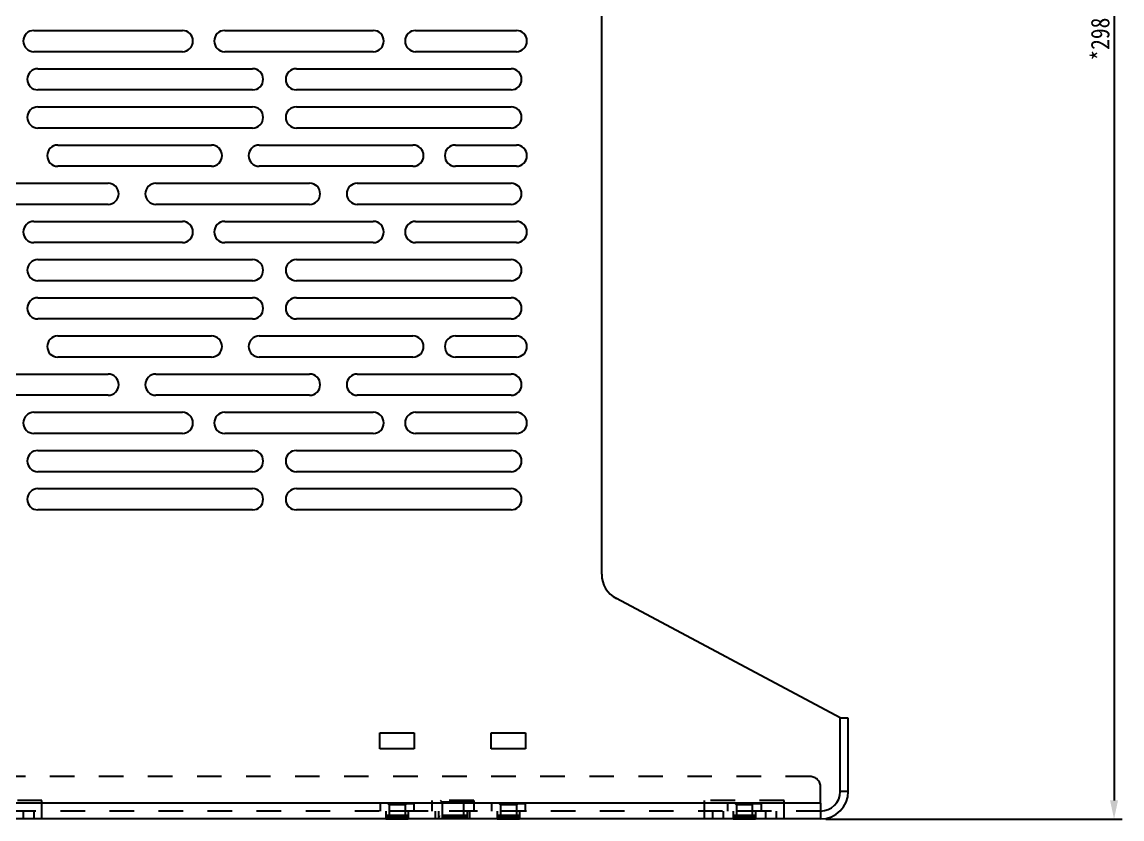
# Model space of a CAD drawing. Header units: millimetres. Extents: x -177 to 18421, y -5017 to 3255.
# Drawn here: x 14487.8 to 14695.2, y 1713.5 to 1863.8 of the extents above; entities that cross this region are included whole.
import ezdxf

# ---------------------------------------------------------------- set-up
doc = ezdxf.new("R2010")
doc.units = ezdxf.units.MM
doc.header["$LTSCALE"] = 46.255
doc.header["$PDMODE"] = 3
doc.header["$PDSIZE"] = 8
doc.linetypes.add('HIDDEN', pattern=[0.2, 0.1, -0.1])
doc.layers.get('0').update_dxf_attribs({"linetype": 'CONTINUOUS'})
doc.layers.get('Defpoints').update_dxf_attribs({"linetype": 'CONTINUOUS'})
doc.layers.add('02___PRT_ALL_AXES', color=7, linetype='CONTINUOUS')
doc.layers.add('DEFAULT_2', color=8, linetype='HIDDEN')
doc.styles.get("Standard").update_dxf_attribs({"font": 'txt', "width": 0.85})
doc.dimstyles.new('DIMSTYLE_1', dxfattribs={"dimtxt": 3.5, "dimasz": 3.5, "dimexe": 1.5, "dimexo": 1, "dimgap": 0.875, "dimtad": 1, "dimdsep": 46, "dimtxsty": 'Standard', "dimblk": '_FILLED', "dimcen": 0.09, "dimadec": 0, "dimazin": 0, "dimtp": 0.01, "dimtm": 0.01, "dimtfac": 1, "dimtofl": 0, "dimtmove": 0, "dimatfit": 3, "dimldrblk": '_FILLED', "dimfxl": 0, "dimtolj": 1, "dimarcsym": 0})

# ---------------------------------------------------------------- blocks, each defined once
blk = doc.blocks.new('_FILLED')
at = {"color": 0, "linetype": 'ByBlock'}
blk.add_solid([(0, 0), (-1, 0.214), (-1, -0.214)], dxfattribs=at)
blk = doc.blocks.new('*D182')
at = {"color": 0, "linetype": 'Continuous', "lineweight": -2, "transparency": 16777216}
for p, q in [((14639.41, 2011.65), (14695.25, 2011.65)), ((14693.75, 2008.15), (14693.75, 1716.95)), ((14639.41, 1713.45), (14695.25, 1713.45))]:
    blk.add_line(p, q, dxfattribs=at)
at = {"layer": 'Defpoints', "color": 0, "linetype": 'Continuous', "transparency": 16777216}
for p in [(14638.41, 2011.65), (14638.41, 1713.45), (14693.75, 1713.45)]:
    blk.add_point(p, dxfattribs=at)
at = {"color": 0, "linetype": 'Continuous', "lineweight": -2, "transparency": 16777216, "xscale": 3.5, "yscale": 3.5, "zscale": 3.5}
for p, rotation in [((14693.75, 2011.65), 90), ((14693.75, 1713.45), 270)]:
    blk.add_blockref('_FILLED', p, dxfattribs=dict(at, rotation=rotation))
at = {"color": 0, "linetype": 'Continuous', "transparency": 16777216, "insert": (14689.37, 1862.55), "char_height": 3.5, "width": 25.5, "attachment_point": 2, "rotation": 90}
blk.add_mtext('\\A1;*298.2', dxfattribs=at)

msp = doc.modelspace()

# ---------------------------------------------------------------- linework, layer by layer
at = {"color": 3, "linetype": 'Continuous'}
for p, q in [((14597.108, 1759.603), (14597.108, 1965.503)), ((14490.008, 1862.153), (14518.008, 1862.153)), ((14526.008, 1862.153), (14554.008, 1862.153)), ((14562.008, 1862.153), (14581.008, 1862.153)), ((14518.008, 1858.153), (14490.008, 1858.153)), ((14554.008, 1858.153), (14526.008, 1858.153)), ((14581.008, 1858.153), (14562.008, 1858.153)), ((14490.758, 1854.953), (14531.258, 1854.953)), ((14539.508, 1854.953), (14580.008, 1854.953)), ((14531.258, 1850.953), (14490.758, 1850.953)), ((14580.008, 1850.953), (14539.508, 1850.953)), ((14490.758, 1847.753), (14531.258, 1847.753)), ((14539.508, 1847.753), (14580.008, 1847.753)), ((14531.258, 1843.753), (14490.758, 1843.753)), ((14580.008, 1843.753), (14539.508, 1843.753)), ((14494.508, 1840.553), (14523.508, 1840.553)), ((14532.508, 1840.553), (14561.508, 1840.553)), ((14569.508, 1840.553), (14581.008, 1840.553)), ((14523.508, 1836.553), (14494.508, 1836.553)), ((14561.508, 1836.553), (14532.508, 1836.553)), ((14581.008, 1836.553), (14569.508, 1836.553)), ((14475.008, 1833.353), (14504.008, 1833.353)), ((14513.008, 1833.353), (14542.008, 1833.353)), ((14551.008, 1833.353), (14580.008, 1833.353)), ((14504.008, 1829.353), (14475.008, 1829.353)), ((14542.008, 1829.353), (14513.008, 1829.353)), ((14580.008, 1829.353), (14551.008, 1829.353)), ((14490.008, 1826.153), (14518.008, 1826.153)), ((14526.008, 1826.153), (14554.008, 1826.153)), ((14562.008, 1826.153), (14581.008, 1826.153)), ((14518.008, 1822.153), (14490.008, 1822.153)), ((14554.008, 1822.153), (14526.008, 1822.153)), ((14581.008, 1822.153), (14562.008, 1822.153)), ((14490.758, 1818.953), (14531.258, 1818.953)), ((14539.508, 1818.953), (14580.008, 1818.953)), ((14531.258, 1814.953), (14490.758, 1814.953)), ((14580.008, 1814.953), (14539.508, 1814.953)), ((14490.758, 1811.753), (14531.258, 1811.753)), ((14539.508, 1811.753), (14580.008, 1811.753)), ((14531.258, 1807.753), (14490.758, 1807.753)), ((14580.008, 1807.753), (14539.508, 1807.753)), ((14494.508, 1804.553), (14523.508, 1804.553)), ((14532.508, 1804.553), (14561.508, 1804.553)), ((14569.508, 1804.553), (14581.008, 1804.553)), ((14523.508, 1800.553), (14494.508, 1800.553)), ((14561.508, 1800.553), (14532.508, 1800.553)), ((14581.008, 1800.553), (14569.508, 1800.553)), ((14475.008, 1797.353), (14504.008, 1797.353)), ((14513.008, 1797.353), (14542.008, 1797.353)), ((14551.008, 1797.353), (14580.008, 1797.353)), ((14504.008, 1793.353), (14475.008, 1793.353)), ((14542.008, 1793.353), (14513.008, 1793.353)), ((14580.008, 1793.353), (14551.008, 1793.353)), ((14490.008, 1790.153), (14518.008, 1790.153)), ((14526.008, 1790.153), (14554.008, 1790.153)), ((14562.008, 1790.153), (14581.008, 1790.153)), ((14518.008, 1786.153), (14490.008, 1786.153)), ((14554.008, 1786.153), (14526.008, 1786.153)), ((14581.008, 1786.153), (14562.008, 1786.153)), ((14490.758, 1782.953), (14531.258, 1782.953)), ((14539.508, 1782.953), (14580.008, 1782.953)), ((14531.258, 1778.953), (14490.758, 1778.953)), ((14580.008, 1778.953), (14539.508, 1778.953)), ((14490.758, 1775.753), (14531.258, 1775.753)), ((14539.508, 1775.753), (14580.008, 1775.753)), ((14531.258, 1771.753), (14490.758, 1771.753)), ((14580.008, 1771.753), (14539.508, 1771.753)), ((14642.108, 1732.552), (14599.867, 1755.012)), ((14642.108, 1718.653), (14642.108, 1732.552)), ((14643.608, 1718.653), (14643.608, 1732.453)), ((14555.258, 1729.703), (14561.758, 1729.703)), ((14555.258, 1726.703), (14555.258, 1729.703)), ((14561.758, 1729.703), (14561.758, 1726.703)), ((14576.258, 1729.703), (14582.758, 1729.703)), ((14576.258, 1726.703), (14576.258, 1729.703)), ((14582.758, 1729.703), (14582.758, 1726.703)), ((14561.758, 1726.703), (14555.258, 1726.703)), ((14582.758, 1726.703), (14576.258, 1726.703)), ((14638.408, 1716.453), (14189.608, 1716.453)), ((14638.408, 1716.453), (14638.408, 1713.453)), ((14638.408, 1713.453), (14189.608, 1713.453))]:
    msp.add_line(p, q, dxfattribs=at)
at = {"color": 7, "linetype": 'Continuous'}
for p, q in [((14643.608, 1732.453), (14642.108, 1732.453)), ((14643.608, 1718.653), (14642.108, 1718.653))]:
    msp.add_line(p, q, dxfattribs=at)
at = {"color": 3, "linetype": 'Continuous'}
for centre, radius, start, end in [((14490.008, 1860.153), 2, 90, 270), ((14518.008, 1860.153), 2, 270, 90), ((14526.008, 1860.153), 2, 90, 270), ((14554.008, 1860.153), 2, 270, 90), ((14562.008, 1860.153), 2, 90, 270), ((14581.008, 1860.153), 2, 270, 90), ((14490.758, 1852.953), 2, 90, 270), ((14531.258, 1852.953), 2, 270, 90), ((14539.508, 1852.953), 2, 90, 270), ((14580.008, 1852.953), 2, 270, 90), ((14490.758, 1845.753), 2, 90, 270), ((14531.258, 1845.753), 2, 270, 90), ((14539.508, 1845.753), 2, 90, 270), ((14580.008, 1845.753), 2, 270, 90), ((14494.508, 1838.553), 2, 90, 270), ((14523.508, 1838.553), 2, 270, 90), ((14532.508, 1838.553), 2, 90, 270), ((14561.508, 1838.553), 2, 270, 90), ((14569.508, 1838.553), 2, 90, 270), ((14581.008, 1838.553), 2, 270, 90), ((14504.008, 1831.353), 2, 270, 90), ((14513.008, 1831.353), 2, 90, 270), ((14542.008, 1831.353), 2, 270, 90), ((14551.008, 1831.353), 2, 90, 270), ((14580.008, 1831.353), 2, 270, 90), ((14490.008, 1824.153), 2, 90, 270), ((14518.008, 1824.153), 2, 270, 90), ((14526.008, 1824.153), 2, 90, 270), ((14554.008, 1824.153), 2, 270, 90), ((14562.008, 1824.153), 2, 90, 270), ((14581.008, 1824.153), 2, 270, 90), ((14490.758, 1816.953), 2, 90, 270), ((14531.258, 1816.953), 2, 270, 90), ((14539.508, 1816.953), 2, 90, 270), ((14580.008, 1816.953), 2, 270, 90), ((14490.758, 1809.753), 2, 90, 270), ((14531.258, 1809.753), 2, 270, 90), ((14539.508, 1809.753), 2, 90, 270), ((14580.008, 1809.753), 2, 270, 90), ((14494.508, 1802.553), 2, 90, 270), ((14523.508, 1802.553), 2, 270, 90), ((14532.508, 1802.553), 2, 90, 270), ((14561.508, 1802.553), 2, 270, 90), ((14569.508, 1802.553), 2, 90, 270), ((14581.008, 1802.553), 2, 270, 90), ((14504.008, 1795.353), 2, 270, 90), ((14513.008, 1795.353), 2, 90, 270), ((14542.008, 1795.353), 2, 270, 90), ((14551.008, 1795.353), 2, 90, 270), ((14580.008, 1795.353), 2, 270, 90), ((14490.008, 1788.153), 2, 90, 270), ((14518.008, 1788.153), 2, 270, 90), ((14526.008, 1788.153), 2, 90, 270), ((14554.008, 1788.153), 2, 270, 90), ((14562.008, 1788.153), 2, 90, 270), ((14581.008, 1788.153), 2, 270, 90), ((14490.758, 1780.953), 2, 90, 270), ((14531.258, 1780.953), 2, 270, 90), ((14539.508, 1780.953), 2, 90, 270), ((14580.008, 1780.953), 2, 270, 90), ((14490.758, 1773.753), 2, 90, 270), ((14531.258, 1773.753), 2, 270, 90), ((14539.508, 1773.753), 2, 90, 270), ((14580.008, 1773.753), 2, 270, 90), ((14602.308, 1759.603), 5.2, 180, 242), ((14638.408, 1718.653), 5.2, 270, 0), ((14638.408, 1718.653), 3.7, 270, 0)]:
    msp.add_arc(centre, radius, start, end, dxfattribs=at)
at = {"layer": '02___PRT_ALL_AXES', "color": 8, "linetype": 'HIDDEN'}
for p, q in [((14561.683, 1716.453), (14555.333, 1716.453)), ((14555.333, 1716.453), (14555.333, 1714.953)), ((14557.008, 1716.153), (14557.008, 1713.583)), ((14560.008, 1716.153), (14560.008, 1713.583)), ((14561.683, 1716.453), (14561.683, 1714.953)), ((14572.983, 1716.953), (14565.033, 1716.953)), ((14565.033, 1716.953), (14565.033, 1714.953)), ((14567.008, 1716.653), (14567.008, 1713.583)), ((14571.008, 1716.653), (14571.008, 1713.583)), ((14572.983, 1716.953), (14572.983, 1714.953)), ((14582.683, 1716.453), (14576.333, 1716.453)), ((14576.333, 1716.453), (14576.333, 1714.953)), ((14578.008, 1716.153), (14578.008, 1713.583)), ((14581.008, 1716.153), (14581.008, 1713.583)), ((14582.683, 1716.453), (14582.683, 1714.953)), ((14627.183, 1716.453), (14620.833, 1716.453)), ((14620.833, 1716.453), (14620.833, 1714.953)), ((14622.508, 1716.153), (14622.508, 1713.583)), ((14625.508, 1716.153), (14625.508, 1713.583)), ((14627.183, 1716.453), (14627.183, 1714.953)), ((14561.683, 1714.953), (14555.333, 1714.953)), ((14556.398, 1714.953), (14556.398, 1714.103)), ((14560.618, 1714.103), (14556.398, 1714.103)), ((14556.598, 1714.103), (14556.398, 1713.713)), ((14556.408, 1714.953), (14556.408, 1713.453)), ((14560.418, 1714.103), (14560.618, 1713.713)), ((14560.608, 1714.953), (14560.608, 1713.453)), ((14560.618, 1714.953), (14560.618, 1714.103)), ((14572.983, 1714.953), (14565.033, 1714.953)), ((14565.758, 1713.453), (14565.758, 1714.953)), ((14566.308, 1714.953), (14566.308, 1713.453)), ((14566.318, 1714.953), (14566.318, 1714.103)), ((14571.698, 1714.103), (14566.318, 1714.103)), ((14566.518, 1714.103), (14566.318, 1713.713)), ((14571.498, 1714.103), (14571.698, 1713.713)), ((14571.698, 1714.953), (14571.698, 1714.103)), ((14571.708, 1714.953), (14571.708, 1713.453)), ((14572.258, 1713.453), (14572.258, 1714.953)), ((14582.683, 1714.953), (14576.333, 1714.953)), ((14577.398, 1714.953), (14577.398, 1714.103)), ((14581.618, 1714.103), (14577.398, 1714.103)), ((14577.598, 1714.103), (14577.398, 1713.713)), ((14577.408, 1714.953), (14577.408, 1713.453)), ((14581.418, 1714.103), (14581.618, 1713.713)), ((14581.608, 1714.953), (14581.608, 1713.453)), ((14581.618, 1714.953), (14581.618, 1714.103)), ((14627.183, 1714.953), (14620.833, 1714.953)), ((14621.898, 1714.953), (14621.898, 1714.103)), ((14626.118, 1714.103), (14621.898, 1714.103)), ((14622.098, 1714.103), (14621.898, 1713.713)), ((14621.908, 1714.953), (14621.908, 1713.453)), ((14625.918, 1714.103), (14626.118, 1713.713)), ((14626.108, 1714.953), (14626.108, 1713.453)), ((14626.118, 1714.953), (14626.118, 1714.103)), ((14560.618, 1713.713), (14556.398, 1713.713)), ((14556.398, 1713.713), (14556.398, 1713.583)), ((14560.618, 1713.583), (14556.398, 1713.583)), ((14556.408, 1713.453), (14560.608, 1713.453)), ((14560.618, 1713.713), (14560.618, 1713.583)), ((14572.258, 1713.453), (14565.758, 1713.453)), ((14571.698, 1713.713), (14566.318, 1713.713)), ((14566.318, 1713.713), (14566.318, 1713.583)), ((14571.698, 1713.583), (14566.318, 1713.583)), ((14571.698, 1713.713), (14571.698, 1713.583)), ((14581.618, 1713.713), (14577.398, 1713.713)), ((14577.398, 1713.713), (14577.398, 1713.583)), ((14581.618, 1713.583), (14577.398, 1713.583)), ((14577.408, 1713.453), (14581.608, 1713.453)), ((14581.618, 1713.713), (14581.618, 1713.583)), ((14626.118, 1713.713), (14621.898, 1713.713)), ((14621.898, 1713.713), (14621.898, 1713.583)), ((14626.118, 1713.583), (14621.898, 1713.583)), ((14621.908, 1713.453), (14626.108, 1713.453)), ((14626.118, 1713.713), (14626.118, 1713.583))]:
    msp.add_line(p, q, dxfattribs=at)
at = {"layer": 'DEFAULT_2', "color": 8, "linetype": 'HIDDEN'}
for p, q in [((14636.408, 1721.453), (14191.608, 1721.453)), ((14638.408, 1716.453), (14638.408, 1719.453)), ((14491.508, 1716.953), (14476.508, 1716.953)), ((14491.508, 1713.453), (14491.508, 1716.953)), ((14557.008, 1716.153), (14556.708, 1716.453)), ((14560.008, 1716.153), (14557.008, 1716.153)), ((14557.008, 1716.153), (14557.008, 1713.583)), ((14559.176, 1716.453), (14559.176, 1716.403)), ((14559.176, 1716.403), (14561.671, 1716.403)), ((14559.19, 1716.453), (14559.19, 1716.403)), ((14559.196, 1716.453), (14559.196, 1716.403)), ((14559.211, 1716.453), (14559.211, 1716.403)), ((14559.221, 1716.453), (14559.221, 1716.403)), ((14559.255, 1716.453), (14559.255, 1716.403)), ((14559.265, 1716.453), (14559.265, 1716.403)), ((14559.265, 1716.453), (14559.265, 1716.403)), ((14559.281, 1716.453), (14559.281, 1716.403)), ((14559.283, 1716.453), (14559.283, 1716.403)), ((14559.284, 1716.453), (14559.284, 1716.403)), ((14559.302, 1716.453), (14559.302, 1716.403)), ((14559.329, 1716.453), (14559.329, 1716.403)), ((14559.334, 1716.453), (14559.334, 1716.403)), ((14559.336, 1716.453), (14559.336, 1716.403)), ((14559.38, 1716.453), (14559.38, 1716.403)), ((14559.418, 1716.453), (14559.418, 1716.403)), ((14559.441, 1716.453), (14559.441, 1716.403)), ((14559.446, 1716.453), (14559.446, 1716.403)), ((14559.478, 1716.453), (14559.478, 1716.403)), ((14559.48, 1716.453), (14559.48, 1716.403)), ((14559.497, 1716.453), (14559.497, 1716.403)), ((14559.544, 1716.453), (14559.544, 1716.403)), ((14559.559, 1716.453), (14559.559, 1716.403)), ((14559.602, 1716.453), (14559.602, 1716.403)), ((14559.766, 1716.453), (14559.766, 1716.403)), ((14559.859, 1716.453), (14559.859, 1716.403)), ((14559.891, 1716.453), (14559.891, 1716.403)), ((14559.895, 1716.453), (14559.895, 1716.403)), ((14559.943, 1716.453), (14559.943, 1716.403)), ((14559.947, 1716.453), (14559.947, 1716.403)), ((14559.95, 1716.453), (14559.95, 1716.403)), ((14559.965, 1716.453), (14559.965, 1716.403)), ((14559.998, 1716.453), (14559.998, 1716.403)), ((14560.008, 1716.153), (14560.308, 1716.453)), ((14560.008, 1716.153), (14560.008, 1713.583)), ((14560.015, 1716.453), (14560.015, 1716.403)), ((14560.017, 1716.453), (14560.017, 1716.403)), ((14560.032, 1716.453), (14560.032, 1716.403)), ((14560.034, 1716.453), (14560.034, 1716.403)), ((14560.039, 1716.453), (14560.039, 1716.403)), ((14560.044, 1716.453), (14560.044, 1716.403)), ((14560.06, 1716.453), (14560.06, 1716.403)), ((14560.063, 1716.453), (14560.063, 1716.403)), ((14560.089, 1716.453), (14560.089, 1716.403)), ((14560.095, 1716.453), (14560.095, 1716.403)), ((14560.095, 1716.453), (14560.095, 1716.403)), ((14560.099, 1716.453), (14560.099, 1716.403)), ((14560.112, 1716.453), (14560.112, 1716.403)), ((14560.159, 1716.453), (14560.159, 1716.403)), ((14560.16, 1716.453), (14560.16, 1716.403)), ((14560.166, 1716.453), (14560.166, 1716.403)), ((14560.174, 1716.453), (14560.174, 1716.403)), ((14560.214, 1716.453), (14560.214, 1716.403)), ((14560.215, 1716.453), (14560.215, 1716.403)), ((14560.238, 1716.453), (14560.238, 1716.403)), ((14560.243, 1716.453), (14560.243, 1716.403)), ((14560.254, 1716.453), (14560.254, 1716.403)), ((14560.255, 1716.453), (14560.255, 1716.403)), ((14560.264, 1716.453), (14560.264, 1716.403)), ((14560.278, 1716.453), (14560.278, 1716.403)), ((14560.297, 1716.453), (14560.297, 1716.403)), ((14560.299, 1716.453), (14560.299, 1716.403)), ((14560.314, 1716.453), (14560.314, 1716.403)), ((14560.316, 1716.453), (14560.316, 1716.403)), ((14560.319, 1716.453), (14560.319, 1716.403)), ((14560.323, 1716.453), (14560.323, 1716.403)), ((14560.334, 1716.453), (14560.334, 1716.403)), ((14560.356, 1716.453), (14560.356, 1716.403)), ((14560.359, 1716.453), (14560.359, 1716.403)), ((14560.372, 1716.453), (14560.372, 1716.403)), ((14560.392, 1716.453), (14560.392, 1716.403)), ((14560.418, 1716.453), (14560.418, 1716.403)), ((14560.425, 1716.453), (14560.425, 1716.403)), ((14560.456, 1716.453), (14560.456, 1716.403)), ((14560.465, 1716.453), (14560.465, 1716.403)), ((14560.486, 1716.453), (14560.486, 1716.403)), ((14560.488, 1716.453), (14560.488, 1716.403)), ((14560.504, 1716.453), (14560.504, 1716.403)), ((14560.536, 1716.453), (14560.536, 1716.403)), ((14560.543, 1716.453), (14560.543, 1716.403)), ((14560.544, 1716.453), (14560.544, 1716.403)), ((14560.596, 1716.453), (14560.596, 1716.403)), ((14560.61, 1716.453), (14560.61, 1716.403)), ((14560.651, 1716.453), (14560.651, 1716.403)), ((14560.653, 1716.453), (14560.653, 1716.403)), ((14560.66, 1716.453), (14560.66, 1716.403)), ((14560.668, 1716.453), (14560.668, 1716.403)), ((14560.673, 1716.453), (14560.673, 1716.403)), ((14560.674, 1716.453), (14560.674, 1716.403)), ((14560.681, 1716.453), (14560.681, 1716.403)), ((14560.682, 1716.453), (14560.682, 1716.403)), ((14560.685, 1716.453), (14560.685, 1716.403)), ((14560.689, 1716.453), (14560.689, 1716.403)), ((14560.698, 1716.453), (14560.698, 1716.403)), ((14560.701, 1716.453), (14560.701, 1716.403)), ((14560.733, 1716.453), (14560.733, 1716.403)), ((14560.74, 1716.453), (14560.74, 1716.403)), ((14560.749, 1716.453), (14560.749, 1716.403)), ((14560.755, 1716.453), (14560.755, 1716.403)), ((14560.759, 1716.453), (14560.759, 1716.403)), ((14560.761, 1716.453), (14560.761, 1716.403)), ((14560.793, 1716.453), (14560.793, 1716.403)), ((14560.801, 1716.453), (14560.801, 1716.403)), ((14560.811, 1716.453), (14560.811, 1716.403)), ((14560.821, 1716.453), (14560.821, 1716.403)), ((14560.827, 1716.453), (14560.827, 1716.403)), ((14560.838, 1716.453), (14560.838, 1716.403)), ((14560.85, 1716.453), (14560.85, 1716.403)), ((14560.873, 1716.453), (14560.873, 1716.403)), ((14560.883, 1716.453), (14560.883, 1716.403)), ((14560.891, 1716.453), (14560.891, 1716.403)), ((14560.924, 1716.453), (14560.924, 1716.403)), ((14560.938, 1716.453), (14560.938, 1716.403)), ((14560.98, 1716.453), (14560.98, 1716.403)), ((14561.009, 1716.453), (14561.009, 1716.403)), ((14561.042, 1716.453), (14561.042, 1716.403)), ((14561.061, 1716.453), (14561.061, 1716.403)), ((14561.08, 1716.453), (14561.08, 1716.403)), ((14561.09, 1716.453), (14561.09, 1716.403)), ((14561.092, 1716.453), (14561.092, 1716.403)), ((14561.097, 1716.453), (14561.097, 1716.403)), ((14561.098, 1716.453), (14561.098, 1716.403)), ((14561.104, 1716.453), (14561.104, 1716.403)), ((14561.119, 1716.453), (14561.119, 1716.403)), ((14561.14, 1716.453), (14561.14, 1716.403)), ((14561.141, 1716.453), (14561.141, 1716.403)), ((14561.161, 1716.453), (14561.161, 1716.403)), ((14561.167, 1716.453), (14561.167, 1716.403)), ((14561.172, 1716.453), (14561.172, 1716.403)), ((14561.209, 1716.453), (14561.209, 1716.403)), ((14561.217, 1716.453), (14561.217, 1716.403)), ((14561.22, 1716.453), (14561.22, 1716.403)), ((14561.22, 1716.453), (14561.22, 1716.403)), ((14561.225, 1716.453), (14561.225, 1716.403)), ((14561.232, 1716.453), (14561.232, 1716.403)), ((14561.234, 1716.453), (14561.234, 1716.403)), ((14561.271, 1716.453), (14561.271, 1716.403)), ((14561.284, 1716.453), (14561.284, 1716.403)), ((14561.302, 1716.453), (14561.302, 1716.403)), ((14561.332, 1716.453), (14561.332, 1716.403)), ((14561.364, 1716.453), (14561.364, 1716.403)), ((14561.395, 1716.453), (14561.395, 1716.403)), ((14561.397, 1716.453), (14561.397, 1716.403)), ((14561.407, 1716.453), (14561.407, 1716.403)), ((14561.408, 1716.453), (14561.408, 1716.403)), ((14561.415, 1716.453), (14561.415, 1716.403)), ((14561.461, 1716.453), (14561.461, 1716.403)), ((14561.469, 1716.453), (14561.469, 1716.403)), ((14561.495, 1716.453), (14561.495, 1716.403)), ((14561.498, 1716.453), (14561.498, 1716.403)), ((14561.507, 1716.453), (14561.507, 1716.403)), ((14561.529, 1716.453), (14561.529, 1716.403)), ((14561.534, 1716.453), (14561.534, 1716.403)), ((14561.545, 1716.453), (14561.545, 1716.403)), ((14561.585, 1716.453), (14561.585, 1716.403)), ((14561.6, 1716.453), (14561.6, 1716.403)), ((14561.633, 1716.453), (14561.633, 1716.403)), ((14561.657, 1716.453), (14561.657, 1716.403)), ((14561.66, 1716.453), (14561.66, 1716.403)), ((14561.671, 1716.453), (14561.671, 1716.403)), ((14572.968, 1716.953), (14566.708, 1716.953)), ((14567.008, 1716.653), (14566.708, 1716.953)), ((14571.008, 1716.653), (14567.008, 1716.653)), ((14567.008, 1716.653), (14567.008, 1713.583)), ((14570.803, 1716.953), (14570.803, 1716.903)), ((14570.803, 1716.903), (14572.975, 1716.903)), ((14570.815, 1716.953), (14570.815, 1716.903)), ((14570.818, 1716.953), (14570.818, 1716.903)), ((14570.86, 1716.953), (14570.86, 1716.903)), ((14570.862, 1716.953), (14570.862, 1716.903)), ((14570.889, 1716.953), (14570.889, 1716.903)), ((14570.899, 1716.953), (14570.899, 1716.903)), ((14570.9, 1716.953), (14570.9, 1716.903)), ((14570.902, 1716.953), (14570.902, 1716.903)), ((14570.921, 1716.953), (14570.921, 1716.903)), ((14570.937, 1716.953), (14570.937, 1716.903)), ((14570.947, 1716.953), (14570.947, 1716.903)), ((14570.953, 1716.953), (14570.953, 1716.903)), ((14570.975, 1716.953), (14570.975, 1716.903)), ((14570.98, 1716.953), (14570.98, 1716.903)), ((14571.008, 1716.653), (14571.308, 1716.953)), ((14571.008, 1716.653), (14571.008, 1713.583)), ((14571.013, 1716.953), (14571.013, 1716.903)), ((14571.021, 1716.953), (14571.021, 1716.903)), ((14571.037, 1716.953), (14571.037, 1716.903)), ((14571.045, 1716.953), (14571.045, 1716.903)), ((14571.093, 1716.953), (14571.093, 1716.903)), ((14571.138, 1716.953), (14571.138, 1716.903)), ((14571.153, 1716.953), (14571.153, 1716.903)), ((14571.201, 1716.953), (14571.201, 1716.903)), ((14571.279, 1716.953), (14571.279, 1716.903)), ((14571.343, 1716.953), (14571.343, 1716.903)), ((14571.392, 1716.953), (14571.392, 1716.903)), ((14571.434, 1716.953), (14571.434, 1716.903)), ((14571.516, 1716.953), (14571.516, 1716.903)), ((14571.551, 1716.953), (14571.551, 1716.903)), ((14571.575, 1716.953), (14571.575, 1716.903)), ((14571.593, 1716.953), (14571.593, 1716.903)), ((14571.628, 1716.953), (14571.628, 1716.903)), ((14571.636, 1716.953), (14571.636, 1716.903)), ((14571.657, 1716.953), (14571.657, 1716.903)), ((14571.691, 1716.953), (14571.691, 1716.903)), ((14571.699, 1716.953), (14571.699, 1716.903)), ((14571.713, 1716.953), (14571.713, 1716.903)), ((14571.795, 1716.953), (14571.795, 1716.903)), ((14571.839, 1716.953), (14571.839, 1716.903)), ((14571.866, 1716.953), (14571.866, 1716.903)), ((14571.881, 1716.953), (14571.881, 1716.903)), ((14571.882, 1716.953), (14571.882, 1716.903)), ((14571.9, 1716.953), (14571.9, 1716.903)), ((14571.908, 1716.953), (14571.908, 1716.903)), ((14571.971, 1716.953), (14571.971, 1716.903)), ((14571.972, 1716.953), (14571.972, 1716.903)), ((14571.977, 1716.953), (14571.977, 1716.903)), ((14571.988, 1716.953), (14571.988, 1716.903)), ((14572.002, 1716.953), (14572.002, 1716.903)), ((14572.013, 1716.953), (14572.013, 1716.903)), ((14572.028, 1716.953), (14572.028, 1716.903)), ((14572.048, 1716.953), (14572.048, 1716.903)), ((14572.05, 1716.953), (14572.05, 1716.903)), ((14572.078, 1716.953), (14572.078, 1716.903)), ((14572.098, 1716.953), (14572.098, 1716.903)), ((14572.104, 1716.953), (14572.104, 1716.903)), ((14572.117, 1716.953), (14572.117, 1716.903)), ((14572.128, 1716.953), (14572.128, 1716.903)), ((14572.13, 1716.953), (14572.13, 1716.903)), ((14572.137, 1716.953), (14572.137, 1716.903)), ((14572.157, 1716.953), (14572.157, 1716.903)), ((14572.174, 1716.953), (14572.174, 1716.903)), ((14572.183, 1716.953), (14572.183, 1716.903)), ((14572.193, 1716.953), (14572.193, 1716.903)), ((14572.199, 1716.953), (14572.199, 1716.903)), ((14572.215, 1716.953), (14572.215, 1716.903)), ((14572.223, 1716.953), (14572.223, 1716.903)), ((14572.238, 1716.953), (14572.238, 1716.903)), ((14572.259, 1716.953), (14572.259, 1716.903)), ((14572.281, 1716.953), (14572.281, 1716.903)), ((14572.308, 1716.953), (14572.308, 1716.903)), ((14572.343, 1716.953), (14572.343, 1716.903)), ((14572.383, 1716.953), (14572.383, 1716.903)), ((14572.392, 1716.953), (14572.392, 1716.903)), ((14572.395, 1716.953), (14572.395, 1716.903)), ((14572.401, 1716.953), (14572.401, 1716.903)), ((14572.408, 1716.953), (14572.408, 1716.903)), ((14572.412, 1716.953), (14572.412, 1716.903)), ((14572.45, 1716.953), (14572.45, 1716.903)), ((14572.451, 1716.953), (14572.451, 1716.903)), ((14572.473, 1716.953), (14572.473, 1716.903)), ((14572.511, 1716.953), (14572.511, 1716.903)), ((14572.523, 1716.953), (14572.523, 1716.903)), ((14572.528, 1716.953), (14572.528, 1716.903)), ((14572.531, 1716.953), (14572.531, 1716.903)), ((14572.54, 1716.953), (14572.54, 1716.903)), ((14572.554, 1716.953), (14572.554, 1716.903)), ((14572.574, 1716.953), (14572.574, 1716.903)), ((14572.579, 1716.953), (14572.579, 1716.903)), ((14572.598, 1716.953), (14572.598, 1716.903)), ((14572.607, 1716.953), (14572.607, 1716.903)), ((14572.614, 1716.953), (14572.614, 1716.903)), ((14572.641, 1716.953), (14572.641, 1716.903)), ((14572.677, 1716.953), (14572.677, 1716.903)), ((14572.705, 1716.953), (14572.705, 1716.903)), ((14572.708, 1716.953), (14572.708, 1716.903)), ((14572.714, 1716.953), (14572.714, 1716.903)), ((14572.715, 1716.953), (14572.715, 1716.903)), ((14572.72, 1716.953), (14572.72, 1716.903)), ((14572.77, 1716.953), (14572.77, 1716.903)), ((14572.774, 1716.953), (14572.774, 1716.903)), ((14572.797, 1716.953), (14572.797, 1716.903)), ((14572.807, 1716.953), (14572.807, 1716.903)), ((14572.816, 1716.953), (14572.816, 1716.903)), ((14572.831, 1716.953), (14572.831, 1716.903)), ((14572.841, 1716.953), (14572.841, 1716.903)), ((14572.849, 1716.953), (14572.849, 1716.903)), ((14572.896, 1716.953), (14572.896, 1716.903)), ((14572.901, 1716.953), (14572.901, 1716.903)), ((14572.942, 1716.953), (14572.942, 1716.903)), ((14572.959, 1716.953), (14572.959, 1716.903)), ((14572.968, 1716.953), (14572.968, 1716.903)), ((14572.975, 1716.953), (14572.975, 1716.903)), ((14578.008, 1716.153), (14577.708, 1716.453)), ((14581.008, 1716.153), (14578.008, 1716.153)), ((14578.008, 1716.153), (14578.008, 1713.583)), ((14580.176, 1716.453), (14580.176, 1716.403)), ((14580.176, 1716.403), (14582.671, 1716.403)), ((14580.19, 1716.453), (14580.19, 1716.403)), ((14580.196, 1716.453), (14580.196, 1716.403)), ((14580.211, 1716.453), (14580.211, 1716.403)), ((14580.221, 1716.453), (14580.221, 1716.403)), ((14580.255, 1716.453), (14580.255, 1716.403)), ((14580.265, 1716.453), (14580.265, 1716.403)), ((14580.265, 1716.453), (14580.265, 1716.403)), ((14580.281, 1716.453), (14580.281, 1716.403)), ((14580.283, 1716.453), (14580.283, 1716.403)), ((14580.284, 1716.453), (14580.284, 1716.403)), ((14580.302, 1716.453), (14580.302, 1716.403)), ((14580.329, 1716.453), (14580.329, 1716.403)), ((14580.334, 1716.453), (14580.334, 1716.403)), ((14580.336, 1716.453), (14580.336, 1716.403)), ((14580.38, 1716.453), (14580.38, 1716.403)), ((14580.418, 1716.453), (14580.418, 1716.403)), ((14580.441, 1716.453), (14580.441, 1716.403)), ((14580.446, 1716.453), (14580.446, 1716.403)), ((14580.478, 1716.453), (14580.478, 1716.403)), ((14580.48, 1716.453), (14580.48, 1716.403)), ((14580.497, 1716.453), (14580.497, 1716.403)), ((14580.544, 1716.453), (14580.544, 1716.403)), ((14580.559, 1716.453), (14580.559, 1716.403)), ((14580.602, 1716.453), (14580.602, 1716.403)), ((14580.766, 1716.453), (14580.766, 1716.403)), ((14580.859, 1716.453), (14580.859, 1716.403)), ((14580.891, 1716.453), (14580.891, 1716.403)), ((14580.895, 1716.453), (14580.895, 1716.403)), ((14580.943, 1716.453), (14580.943, 1716.403)), ((14580.947, 1716.453), (14580.947, 1716.403)), ((14580.95, 1716.453), (14580.95, 1716.403)), ((14580.965, 1716.453), (14580.965, 1716.403)), ((14580.998, 1716.453), (14580.998, 1716.403)), ((14581.008, 1716.153), (14581.308, 1716.453)), ((14581.008, 1716.153), (14581.008, 1713.583)), ((14581.015, 1716.453), (14581.015, 1716.403)), ((14581.017, 1716.453), (14581.017, 1716.403)), ((14581.032, 1716.453), (14581.032, 1716.403)), ((14581.034, 1716.453), (14581.034, 1716.403)), ((14581.039, 1716.453), (14581.039, 1716.403)), ((14581.044, 1716.453), (14581.044, 1716.403)), ((14581.06, 1716.453), (14581.06, 1716.403)), ((14581.063, 1716.453), (14581.063, 1716.403)), ((14581.089, 1716.453), (14581.089, 1716.403)), ((14581.095, 1716.453), (14581.095, 1716.403)), ((14581.095, 1716.453), (14581.095, 1716.403)), ((14581.099, 1716.453), (14581.099, 1716.403)), ((14581.112, 1716.453), (14581.112, 1716.403)), ((14581.159, 1716.453), (14581.159, 1716.403)), ((14581.16, 1716.453), (14581.16, 1716.403)), ((14581.166, 1716.453), (14581.166, 1716.403)), ((14581.174, 1716.453), (14581.174, 1716.403)), ((14581.214, 1716.453), (14581.214, 1716.403)), ((14581.215, 1716.453), (14581.215, 1716.403)), ((14581.238, 1716.453), (14581.238, 1716.403)), ((14581.243, 1716.453), (14581.243, 1716.403)), ((14581.254, 1716.453), (14581.254, 1716.403)), ((14581.255, 1716.453), (14581.255, 1716.403)), ((14581.264, 1716.453), (14581.264, 1716.403)), ((14581.278, 1716.453), (14581.278, 1716.403)), ((14581.297, 1716.453), (14581.297, 1716.403)), ((14581.299, 1716.453), (14581.299, 1716.403)), ((14581.314, 1716.453), (14581.314, 1716.403)), ((14581.316, 1716.453), (14581.316, 1716.403)), ((14581.319, 1716.453), (14581.319, 1716.403)), ((14581.323, 1716.453), (14581.323, 1716.403)), ((14581.334, 1716.453), (14581.334, 1716.403)), ((14581.356, 1716.453), (14581.356, 1716.403)), ((14581.359, 1716.453), (14581.359, 1716.403)), ((14581.372, 1716.453), (14581.372, 1716.403)), ((14581.392, 1716.453), (14581.392, 1716.403)), ((14581.418, 1716.453), (14581.418, 1716.403)), ((14581.425, 1716.453), (14581.425, 1716.403)), ((14581.456, 1716.453), (14581.456, 1716.403)), ((14581.465, 1716.453), (14581.465, 1716.403)), ((14581.486, 1716.453), (14581.486, 1716.403)), ((14581.488, 1716.453), (14581.488, 1716.403)), ((14581.504, 1716.453), (14581.504, 1716.403)), ((14581.536, 1716.453), (14581.536, 1716.403)), ((14581.543, 1716.453), (14581.543, 1716.403)), ((14581.544, 1716.453), (14581.544, 1716.403)), ((14581.596, 1716.453), (14581.596, 1716.403)), ((14581.61, 1716.453), (14581.61, 1716.403)), ((14581.651, 1716.453), (14581.651, 1716.403)), ((14581.653, 1716.453), (14581.653, 1716.403)), ((14581.66, 1716.453), (14581.66, 1716.403)), ((14581.668, 1716.453), (14581.668, 1716.403)), ((14581.673, 1716.453), (14581.673, 1716.403)), ((14581.674, 1716.453), (14581.674, 1716.403)), ((14581.681, 1716.453), (14581.681, 1716.403)), ((14581.682, 1716.453), (14581.682, 1716.403)), ((14581.685, 1716.453), (14581.685, 1716.403)), ((14581.689, 1716.453), (14581.689, 1716.403)), ((14581.698, 1716.453), (14581.698, 1716.403)), ((14581.701, 1716.453), (14581.701, 1716.403)), ((14581.733, 1716.453), (14581.733, 1716.403)), ((14581.74, 1716.453), (14581.74, 1716.403)), ((14581.749, 1716.453), (14581.749, 1716.403)), ((14581.755, 1716.453), (14581.755, 1716.403)), ((14581.759, 1716.453), (14581.759, 1716.403)), ((14581.761, 1716.453), (14581.761, 1716.403)), ((14581.793, 1716.453), (14581.793, 1716.403)), ((14581.801, 1716.453), (14581.801, 1716.403)), ((14581.811, 1716.453), (14581.811, 1716.403)), ((14581.821, 1716.453), (14581.821, 1716.403)), ((14581.827, 1716.453), (14581.827, 1716.403)), ((14581.838, 1716.453), (14581.838, 1716.403)), ((14581.85, 1716.453), (14581.85, 1716.403)), ((14581.873, 1716.453), (14581.873, 1716.403)), ((14581.883, 1716.453), (14581.883, 1716.403)), ((14581.891, 1716.453), (14581.891, 1716.403)), ((14581.924, 1716.453), (14581.924, 1716.403)), ((14581.938, 1716.453), (14581.938, 1716.403)), ((14581.98, 1716.453), (14581.98, 1716.403)), ((14582.009, 1716.453), (14582.009, 1716.403)), ((14582.042, 1716.453), (14582.042, 1716.403)), ((14582.061, 1716.453), (14582.061, 1716.403)), ((14582.08, 1716.453), (14582.08, 1716.403)), ((14582.09, 1716.453), (14582.09, 1716.403)), ((14582.092, 1716.453), (14582.092, 1716.403)), ((14582.097, 1716.453), (14582.097, 1716.403)), ((14582.098, 1716.453), (14582.098, 1716.403)), ((14582.104, 1716.453), (14582.104, 1716.403)), ((14582.119, 1716.453), (14582.119, 1716.403)), ((14582.14, 1716.453), (14582.14, 1716.403)), ((14582.141, 1716.453), (14582.141, 1716.403)), ((14582.161, 1716.453), (14582.161, 1716.403)), ((14582.167, 1716.453), (14582.167, 1716.403)), ((14582.172, 1716.453), (14582.172, 1716.403)), ((14582.209, 1716.453), (14582.209, 1716.403)), ((14582.217, 1716.453), (14582.217, 1716.403)), ((14582.22, 1716.453), (14582.22, 1716.403)), ((14582.22, 1716.453), (14582.22, 1716.403)), ((14582.225, 1716.453), (14582.225, 1716.403)), ((14582.232, 1716.453), (14582.232, 1716.403)), ((14582.234, 1716.453), (14582.234, 1716.403)), ((14582.271, 1716.453), (14582.271, 1716.403)), ((14582.284, 1716.453), (14582.284, 1716.403)), ((14582.302, 1716.453), (14582.302, 1716.403)), ((14582.332, 1716.453), (14582.332, 1716.403)), ((14582.364, 1716.453), (14582.364, 1716.403)), ((14582.395, 1716.453), (14582.395, 1716.403)), ((14582.397, 1716.453), (14582.397, 1716.403)), ((14582.407, 1716.453), (14582.407, 1716.403)), ((14582.408, 1716.453), (14582.408, 1716.403)), ((14582.415, 1716.453), (14582.415, 1716.403)), ((14582.461, 1716.453), (14582.461, 1716.403)), ((14582.469, 1716.453), (14582.469, 1716.403)), ((14582.495, 1716.453), (14582.495, 1716.403)), ((14582.498, 1716.453), (14582.498, 1716.403)), ((14582.507, 1716.453), (14582.507, 1716.403)), ((14582.529, 1716.453), (14582.529, 1716.403)), ((14582.534, 1716.453), (14582.534, 1716.403)), ((14582.545, 1716.453), (14582.545, 1716.403)), ((14582.585, 1716.453), (14582.585, 1716.403)), ((14582.6, 1716.453), (14582.6, 1716.403)), ((14582.633, 1716.453), (14582.633, 1716.403)), ((14582.657, 1716.453), (14582.657, 1716.403)), ((14582.66, 1716.453), (14582.66, 1716.403)), ((14582.671, 1716.453), (14582.671, 1716.403)), ((14631.508, 1716.953), (14616.508, 1716.953)), ((14616.508, 1713.453), (14616.508, 1716.953)), ((14622.508, 1716.153), (14622.208, 1716.453)), ((14625.508, 1716.153), (14622.508, 1716.153)), ((14622.508, 1716.153), (14622.508, 1713.583)), ((14624.676, 1716.453), (14624.676, 1716.403)), ((14624.676, 1716.403), (14627.171, 1716.403)), ((14624.69, 1716.453), (14624.69, 1716.403)), ((14624.696, 1716.453), (14624.696, 1716.403)), ((14624.711, 1716.453), (14624.711, 1716.403)), ((14624.721, 1716.453), (14624.721, 1716.403)), ((14624.755, 1716.453), (14624.755, 1716.403)), ((14624.765, 1716.453), (14624.765, 1716.403)), ((14624.765, 1716.453), (14624.765, 1716.403)), ((14624.781, 1716.453), (14624.781, 1716.403)), ((14624.783, 1716.453), (14624.783, 1716.403)), ((14624.784, 1716.453), (14624.784, 1716.403)), ((14624.802, 1716.453), (14624.802, 1716.403)), ((14624.829, 1716.453), (14624.829, 1716.403)), ((14624.834, 1716.453), (14624.834, 1716.403)), ((14624.836, 1716.453), (14624.836, 1716.403)), ((14624.88, 1716.453), (14624.88, 1716.403)), ((14624.918, 1716.453), (14624.918, 1716.403)), ((14624.941, 1716.453), (14624.941, 1716.403)), ((14624.946, 1716.453), (14624.946, 1716.403)), ((14624.978, 1716.453), (14624.978, 1716.403)), ((14624.98, 1716.453), (14624.98, 1716.403)), ((14624.997, 1716.453), (14624.997, 1716.403)), ((14625.044, 1716.453), (14625.044, 1716.403)), ((14625.059, 1716.453), (14625.059, 1716.403)), ((14625.102, 1716.453), (14625.102, 1716.403)), ((14625.266, 1716.453), (14625.266, 1716.403)), ((14625.359, 1716.453), (14625.359, 1716.403)), ((14625.391, 1716.453), (14625.391, 1716.403)), ((14625.395, 1716.453), (14625.395, 1716.403)), ((14625.443, 1716.453), (14625.443, 1716.403)), ((14625.447, 1716.453), (14625.447, 1716.403)), ((14625.45, 1716.453), (14625.45, 1716.403)), ((14625.465, 1716.453), (14625.465, 1716.403)), ((14625.498, 1716.453), (14625.498, 1716.403)), ((14625.508, 1716.153), (14625.808, 1716.453)), ((14625.508, 1716.153), (14625.508, 1713.583)), ((14625.515, 1716.453), (14625.515, 1716.403)), ((14625.517, 1716.453), (14625.517, 1716.403)), ((14625.532, 1716.453), (14625.532, 1716.403)), ((14625.534, 1716.453), (14625.534, 1716.403)), ((14625.539, 1716.453), (14625.539, 1716.403)), ((14625.544, 1716.453), (14625.544, 1716.403)), ((14625.56, 1716.453), (14625.56, 1716.403)), ((14625.563, 1716.453), (14625.563, 1716.403)), ((14625.589, 1716.453), (14625.589, 1716.403)), ((14625.595, 1716.453), (14625.595, 1716.403)), ((14625.595, 1716.453), (14625.595, 1716.403)), ((14625.599, 1716.453), (14625.599, 1716.403)), ((14625.612, 1716.453), (14625.612, 1716.403)), ((14625.659, 1716.453), (14625.659, 1716.403)), ((14625.66, 1716.453), (14625.66, 1716.403)), ((14625.666, 1716.453), (14625.666, 1716.403)), ((14625.674, 1716.453), (14625.674, 1716.403)), ((14625.714, 1716.453), (14625.714, 1716.403)), ((14625.715, 1716.453), (14625.715, 1716.403)), ((14625.738, 1716.453), (14625.738, 1716.403)), ((14625.743, 1716.453), (14625.743, 1716.403)), ((14625.754, 1716.453), (14625.754, 1716.403)), ((14625.755, 1716.453), (14625.755, 1716.403)), ((14625.764, 1716.453), (14625.764, 1716.403)), ((14625.778, 1716.453), (14625.778, 1716.403)), ((14625.797, 1716.453), (14625.797, 1716.403)), ((14625.799, 1716.453), (14625.799, 1716.403)), ((14625.814, 1716.453), (14625.814, 1716.403)), ((14625.816, 1716.453), (14625.816, 1716.403)), ((14625.819, 1716.453), (14625.819, 1716.403)), ((14625.823, 1716.453), (14625.823, 1716.403)), ((14625.834, 1716.453), (14625.834, 1716.403)), ((14625.856, 1716.453), (14625.856, 1716.403)), ((14625.859, 1716.453), (14625.859, 1716.403)), ((14625.872, 1716.453), (14625.872, 1716.403)), ((14625.892, 1716.453), (14625.892, 1716.403)), ((14625.918, 1716.453), (14625.918, 1716.403)), ((14625.925, 1716.453), (14625.925, 1716.403)), ((14625.956, 1716.453), (14625.956, 1716.403)), ((14625.965, 1716.453), (14625.965, 1716.403)), ((14625.986, 1716.453), (14625.986, 1716.403)), ((14625.988, 1716.453), (14625.988, 1716.403)), ((14626.004, 1716.453), (14626.004, 1716.403)), ((14626.036, 1716.453), (14626.036, 1716.403)), ((14626.043, 1716.453), (14626.043, 1716.403)), ((14626.044, 1716.453), (14626.044, 1716.403)), ((14626.096, 1716.453), (14626.096, 1716.403)), ((14626.11, 1716.453), (14626.11, 1716.403)), ((14626.151, 1716.453), (14626.151, 1716.403)), ((14626.153, 1716.453), (14626.153, 1716.403)), ((14626.16, 1716.453), (14626.16, 1716.403)), ((14626.168, 1716.453), (14626.168, 1716.403)), ((14626.173, 1716.453), (14626.173, 1716.403)), ((14626.174, 1716.453), (14626.174, 1716.403)), ((14626.181, 1716.453), (14626.181, 1716.403)), ((14626.182, 1716.453), (14626.182, 1716.403)), ((14626.185, 1716.453), (14626.185, 1716.403)), ((14626.189, 1716.453), (14626.189, 1716.403)), ((14626.198, 1716.453), (14626.198, 1716.403)), ((14626.201, 1716.453), (14626.201, 1716.403)), ((14626.233, 1716.453), (14626.233, 1716.403)), ((14626.24, 1716.453), (14626.24, 1716.403)), ((14626.249, 1716.453), (14626.249, 1716.403)), ((14626.255, 1716.453), (14626.255, 1716.403)), ((14626.259, 1716.453), (14626.259, 1716.403)), ((14626.261, 1716.453), (14626.261, 1716.403)), ((14626.293, 1716.453), (14626.293, 1716.403)), ((14626.301, 1716.453), (14626.301, 1716.403)), ((14626.311, 1716.453), (14626.311, 1716.403)), ((14626.321, 1716.453), (14626.321, 1716.403)), ((14626.327, 1716.453), (14626.327, 1716.403)), ((14626.338, 1716.453), (14626.338, 1716.403)), ((14626.35, 1716.453), (14626.35, 1716.403)), ((14626.373, 1716.453), (14626.373, 1716.403)), ((14626.383, 1716.453), (14626.383, 1716.403)), ((14626.391, 1716.453), (14626.391, 1716.403)), ((14626.424, 1716.453), (14626.424, 1716.403)), ((14626.438, 1716.453), (14626.438, 1716.403)), ((14626.48, 1716.453), (14626.48, 1716.403)), ((14626.509, 1716.453), (14626.509, 1716.403)), ((14626.542, 1716.453), (14626.542, 1716.403)), ((14626.561, 1716.453), (14626.561, 1716.403)), ((14626.58, 1716.453), (14626.58, 1716.403)), ((14626.59, 1716.453), (14626.59, 1716.403)), ((14626.592, 1716.453), (14626.592, 1716.403)), ((14626.597, 1716.453), (14626.597, 1716.403)), ((14626.598, 1716.453), (14626.598, 1716.403)), ((14626.604, 1716.453), (14626.604, 1716.403)), ((14626.619, 1716.453), (14626.619, 1716.403)), ((14626.64, 1716.453), (14626.64, 1716.403)), ((14626.641, 1716.453), (14626.641, 1716.403)), ((14626.661, 1716.453), (14626.661, 1716.403)), ((14626.667, 1716.453), (14626.667, 1716.403)), ((14626.672, 1716.453), (14626.672, 1716.403)), ((14626.709, 1716.453), (14626.709, 1716.403)), ((14626.717, 1716.453), (14626.717, 1716.403)), ((14626.72, 1716.453), (14626.72, 1716.403)), ((14626.72, 1716.453), (14626.72, 1716.403)), ((14626.725, 1716.453), (14626.725, 1716.403)), ((14626.732, 1716.453), (14626.732, 1716.403)), ((14626.734, 1716.453), (14626.734, 1716.403)), ((14626.771, 1716.453), (14626.771, 1716.403)), ((14626.784, 1716.453), (14626.784, 1716.403)), ((14626.802, 1716.453), (14626.802, 1716.403)), ((14626.832, 1716.453), (14626.832, 1716.403)), ((14626.864, 1716.453), (14626.864, 1716.403)), ((14626.895, 1716.453), (14626.895, 1716.403)), ((14626.897, 1716.453), (14626.897, 1716.403)), ((14626.907, 1716.453), (14626.907, 1716.403)), ((14626.908, 1716.453), (14626.908, 1716.403)), ((14626.915, 1716.453), (14626.915, 1716.403)), ((14626.961, 1716.453), (14626.961, 1716.403)), ((14626.969, 1716.453), (14626.969, 1716.403)), ((14626.995, 1716.453), (14626.995, 1716.403)), ((14626.998, 1716.453), (14626.998, 1716.403)), ((14627.007, 1716.453), (14627.007, 1716.403)), ((14627.029, 1716.453), (14627.029, 1716.403)), ((14627.034, 1716.453), (14627.034, 1716.403)), ((14627.045, 1716.453), (14627.045, 1716.403)), ((14627.085, 1716.453), (14627.085, 1716.403)), ((14627.1, 1716.453), (14627.1, 1716.403)), ((14627.133, 1716.453), (14627.133, 1716.403)), ((14627.157, 1716.453), (14627.157, 1716.403)), ((14627.16, 1716.453), (14627.16, 1716.403)), ((14627.171, 1716.453), (14627.171, 1716.403)), ((14631.508, 1713.453), (14631.508, 1716.953)), ((14638.408, 1714.953), (14189.608, 1714.953)), ((14488.008, 1714.953), (14488.008, 1713.453)), ((14490.008, 1714.953), (14490.008, 1713.453)), ((14618.008, 1714.953), (14618.008, 1713.453)), ((14620.008, 1714.953), (14620.008, 1713.453)), ((14628.008, 1714.953), (14628.008, 1713.453)), ((14630.008, 1714.953), (14630.008, 1713.453))]:
    msp.add_line(p, q, dxfattribs=at)
msp.add_arc((14636.408, 1719.453), 2, 0, 90, dxfattribs=at)

# ---------------------------------------------------------------- dimensions: what is measured, and where the dimension line sits
at = {"color": 1, "linetype": 'Continuous'}
dim = msp.add_linear_dim(base=(14693.749, 1713.453), p1=(14638.408, 2011.653), p2=(14638.408, 1713.453), angle=270, text='*<>', dimstyle='DIMSTYLE_1', dxfattribs=at)
dim.commit()
dim.dimension.update_dxf_attribs({"geometry": '*D182', "text_midpoint": (14693.749, 1862.553), "dimtype": 160})

doc.saveas('drawing.dxf')
